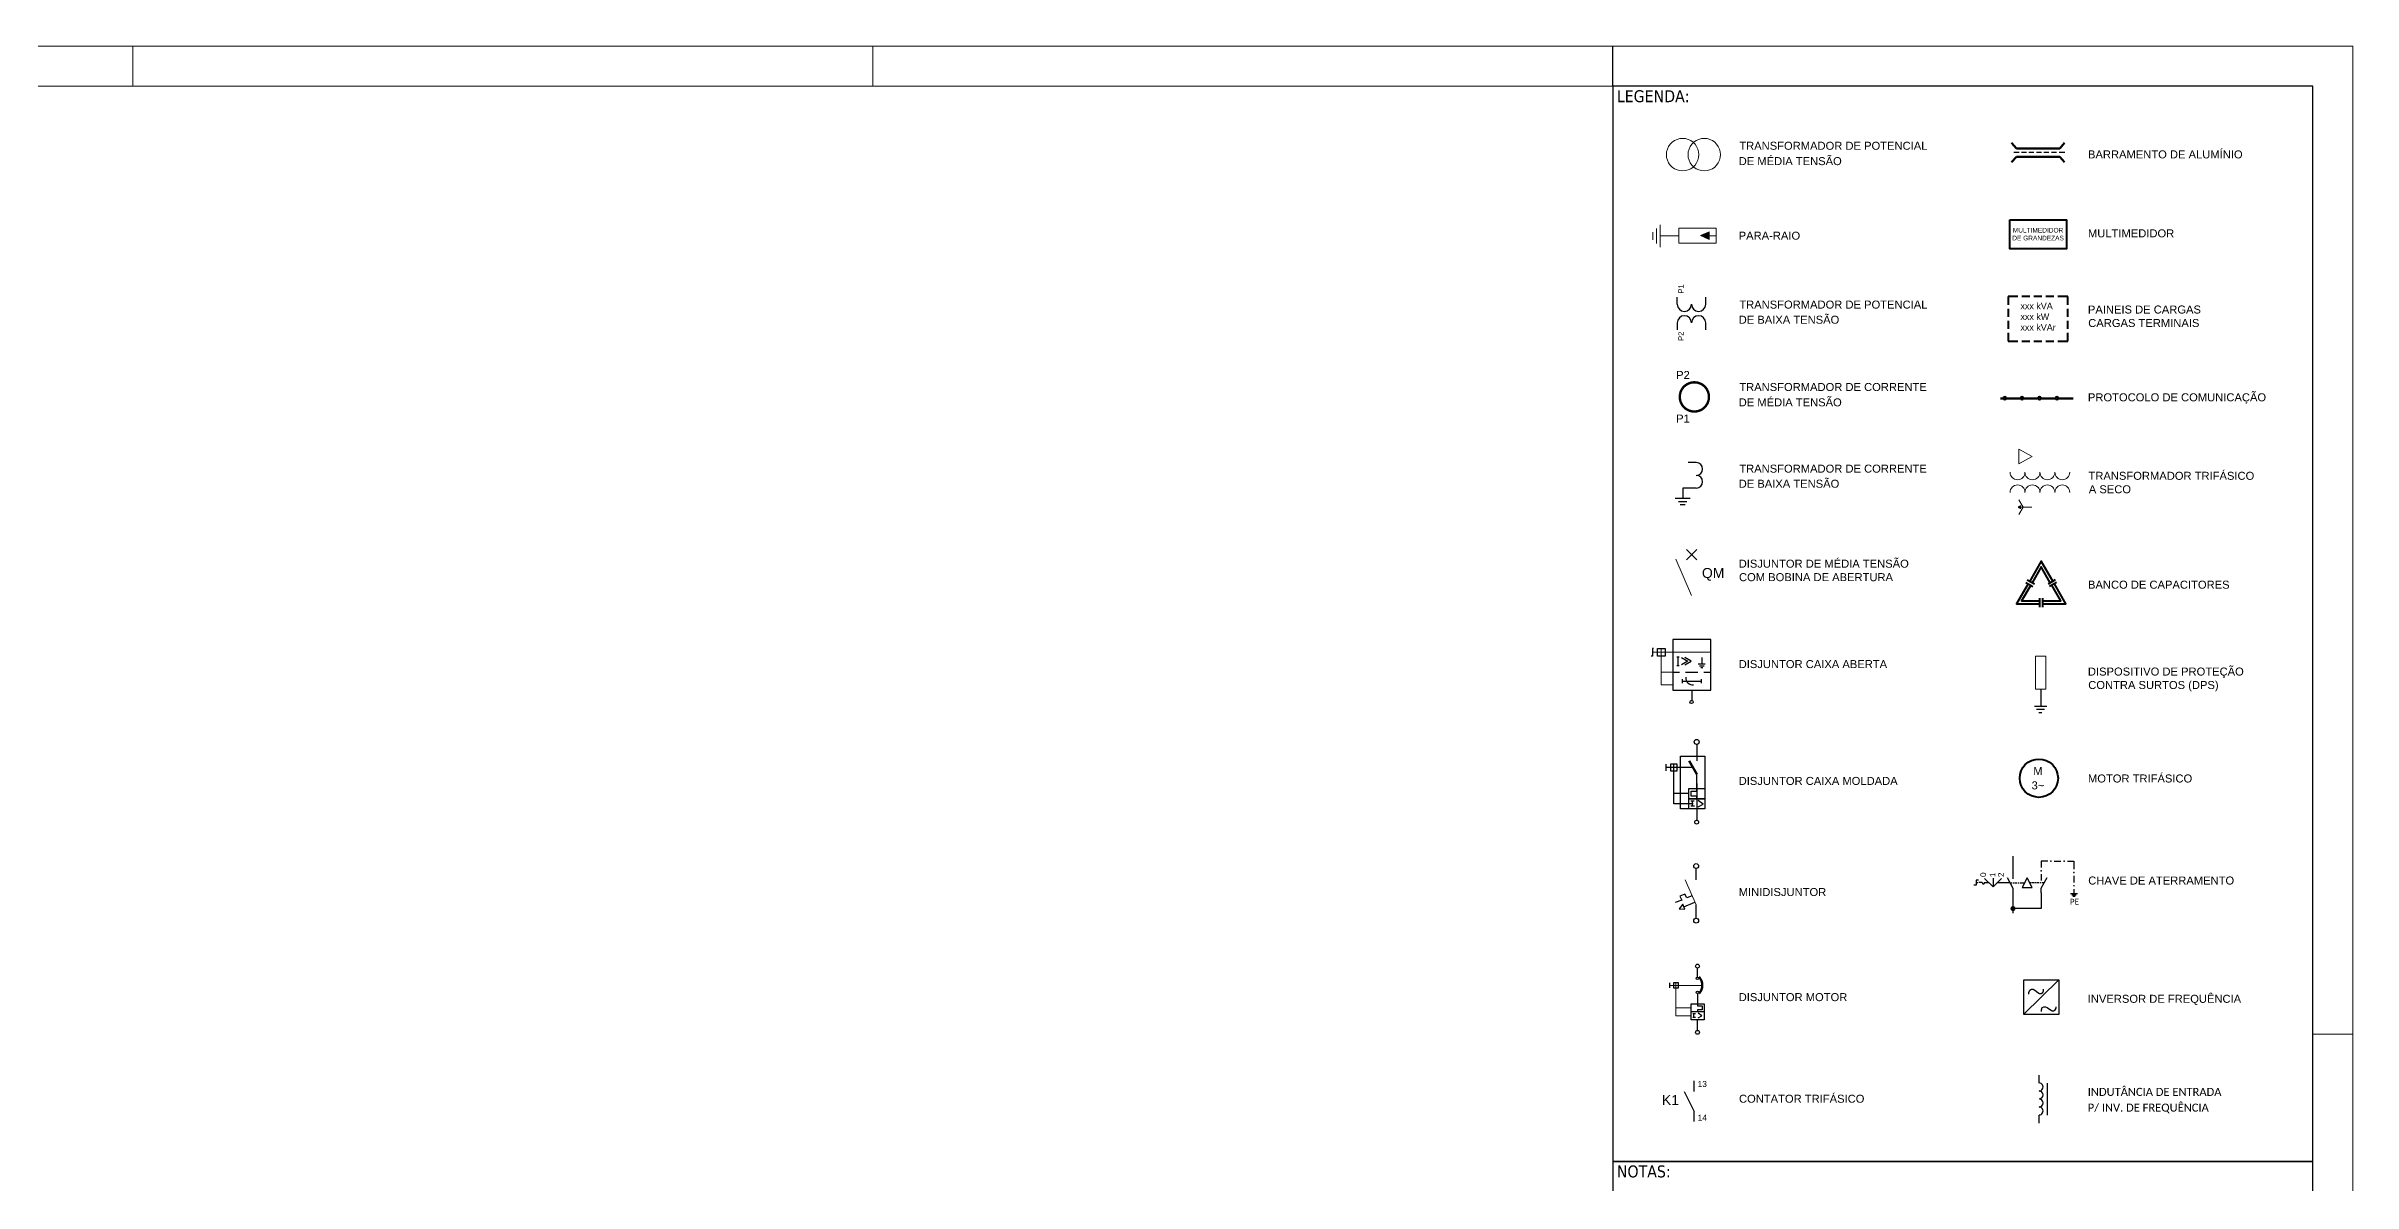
# Model space of a CAD drawing. Header units: inches. Extents: x 8060 to 14805, y -2003 to -1162.
# Drawn here: x 8672 to 9249, y -1446 to -1162 of the extents above; entities that cross this region are included whole.
import ezdxf
from ezdxf.enums import TextEntityAlignment as Align

# ---------------------------------------------------------------- set-up
doc = ezdxf.new("R2010")
doc.units = ezdxf.units.IN
doc.header["$MEASUREMENT"] = 0
for name, color, linetype in [('COMPONENTES', 7, 'Continuous'), ('LEG. LINHA', 253, 'Continuous'), ('LEG. TEXTO', 1, 'Continuous'), ('MOLDURA', 5, 'Continuous'), ('TEXTO DES.', 2, 'Continuous')]:
    doc.layers.add(name, color=color, linetype=linetype)
doc.styles.add('MtXpl_Calibri', font='calibri.ttf')
doc.styles.add('PDF ArialMT', font='arial.ttf')
doc.styles.add('PDF Calibri', font='calibri.ttf')

# ---------------------------------------------------------------- blocks, each defined once
blk = doc.blocks.new('MOLDURA')
at = {"layer": 'MOLDURA', "lineweight": 15}
for p, q in [((3594.47, -1351.45), (2405.47, -1351.45)), ((3039.46, -1361.47), (3039.46, -1351.45)), ((3224.47, -1361.47), (3224.47, -1351.45)), ((3594.47, -2192.45), (3594.47, -1351.45)), ((2430.47, -1361.47), (3584.47, -1361.47)), ((3584.47, -1361.47), (3584.47, -2182.46))]:
    blk.add_line(p, q, dxfattribs=at)
at = {"layer": 'MOLDURA'}
for q in [(3409.47, -1351.45), (3409.47, -2182.46)]:
    blk.add_line((3409.47, -1361.47), q, dxfattribs=at)
at = {"layer": 'MOLDURA', "lineweight": 15}
blk.add_lwpolyline([(3594.47, -1598.47), (3584.47, -1598.47), (3594.47, -1598.47)], dxfattribs=at)

msp = doc.modelspace()

# ---------------------------------------------------------------- hatches: boundary and pattern name
at = {"layer": 'COMPONENTES'}
h = msp.add_hatch(color=256, dxfattribs=at)
h.dxf.hatch_style = 1
h.paths.add_polyline_path([(9162.99, -1377.18, 1), (9164.27, -1377.18, 1)])

# ---------------------------------------------------------------- linework, layer by layer
at = {"layer": 'COMPONENTES', "lineweight": 0}
for p, q in [((9077.24, -1187.3), (9077.05, -1188)), ((9077.53, -1186.68), (9077.24, -1187.3)), ((9077.93, -1186.1), (9077.53, -1186.68)), ((9078.42, -1185.59), (9077.93, -1186.1)), ((9079, -1185.19), (9078.42, -1185.59)), ((9079.66, -1184.88), (9079, -1185.19)), ((9080.32, -1184.69), (9079.66, -1184.88)), ((9081.05, -1184.64), (9080.32, -1184.69)), ((9081.74, -1184.69), (9081.05, -1184.64)), ((9082.44, -1184.88), (9081.74, -1184.69)), ((9083.06, -1185.19), (9082.44, -1184.88)), ((9082.64, -1187.3), (9082.45, -1188)), ((9082.95, -1186.68), (9082.64, -1187.3)), ((9083.35, -1186.1), (9082.95, -1186.68)), ((9083.64, -1185.59), (9083.06, -1185.19)), ((9083.84, -1185.59), (9083.35, -1186.1)), ((9084.15, -1186.1), (9083.64, -1185.59)), ((9084.42, -1185.19), (9083.84, -1185.59)), ((9084.55, -1186.68), (9084.15, -1186.1)), ((9085.08, -1184.88), (9084.42, -1185.19)), ((9084.86, -1187.3), (9084.55, -1186.68)), ((9085.03, -1188), (9084.86, -1187.3)), ((9085.74, -1184.69), (9085.08, -1184.88)), ((9086.47, -1184.64), (9085.74, -1184.69)), ((9087.16, -1184.69), (9086.47, -1184.64)), ((9087.84, -1184.88), (9087.16, -1184.69)), ((9088.48, -1185.19), (9087.84, -1184.88)), ((9089.06, -1185.59), (9088.48, -1185.19)), ((9089.55, -1186.1), (9089.06, -1185.59)), ((9089.96, -1186.68), (9089.55, -1186.1)), ((9090.26, -1187.3), (9089.96, -1186.68)), ((9090.45, -1188), (9090.26, -1187.3)), ((9077.05, -1188), (9076.99, -1188.69)), ((9076.99, -1188.69), (9077.05, -1189.4)), ((9077.05, -1189.4), (9077.24, -1190.08)), ((9077.24, -1190.08), (9077.53, -1190.74)), ((9077.53, -1190.74), (9077.93, -1191.3)), ((9077.93, -1191.3), (9078.42, -1191.81)), ((9078.42, -1191.81), (9079, -1192.21)), ((9079, -1192.21), (9079.66, -1192.5)), ((9079.66, -1192.5), (9080.32, -1192.69)), ((9080.32, -1192.69), (9081.05, -1192.76)), ((9081.05, -1192.76), (9081.74, -1192.69)), ((9081.74, -1192.69), (9082.44, -1192.5)), ((9082.45, -1188), (9082.4, -1188.69)), ((9082.4, -1188.69), (9082.45, -1189.4)), ((9082.44, -1192.5), (9083.06, -1192.21)), ((9082.45, -1189.4), (9082.64, -1190.08)), ((9082.64, -1190.08), (9082.95, -1190.74)), ((9082.95, -1190.74), (9083.35, -1191.3)), ((9083.06, -1192.21), (9083.64, -1191.81)), ((9083.35, -1191.3), (9083.84, -1191.81)), ((9083.64, -1191.81), (9084.15, -1191.3)), ((9083.84, -1191.81), (9084.42, -1192.21)), ((9084.15, -1191.3), (9084.55, -1190.74)), ((9084.42, -1192.21), (9085.08, -1192.5)), ((9084.55, -1190.74), (9084.86, -1190.08)), ((9084.86, -1190.08), (9085.03, -1189.4)), ((9085.08, -1188.69), (9085.03, -1188)), ((9085.03, -1189.4), (9085.08, -1188.69)), ((9085.08, -1192.5), (9085.74, -1192.69)), ((9085.74, -1192.69), (9086.47, -1192.76)), ((9086.47, -1192.76), (9087.16, -1192.69)), ((9087.16, -1192.69), (9087.84, -1192.5)), ((9087.84, -1192.5), (9088.48, -1192.21)), ((9088.48, -1192.21), (9089.06, -1191.81)), ((9089.06, -1191.81), (9089.55, -1191.3)), ((9089.55, -1191.3), (9089.96, -1190.74)), ((9089.96, -1190.74), (9090.26, -1190.08)), ((9090.26, -1190.08), (9090.45, -1189.4)), ((9090.5, -1188.69), (9090.45, -1188)), ((9090.45, -1189.4), (9090.5, -1188.69))]:
    msp.add_line(p, q, dxfattribs=at)
at = {"layer": 'COMPONENTES', "lineweight": 60}
for p, q in [((9163.29, -1185.74), (9164.47, -1187.18)), ((9164.47, -1187.18), (9175.31, -1187.18)), ((9175.31, -1187.18), (9176.5, -1185.74)), ((9163.29, -1190.61), (9164.47, -1189.22)), ((9164.47, -1189.22), (9175.31, -1189.22)), ((9175.31, -1189.22), (9176.5, -1190.61))]:
    msp.add_line(p, q, dxfattribs=at)
at = {"layer": 'COMPONENTES', "lineweight": 30}
for p, q in [((9165.15, -1188.2), (9163.88, -1188.2)), ((9167.01, -1188.2), (9165.74, -1188.2)), ((9168.88, -1188.2), (9167.61, -1188.2)), ((9170.74, -1188.2), (9169.51, -1188.2)), ((9172.6, -1188.2), (9171.38, -1188.2)), ((9174.51, -1188.2), (9173.24, -1188.2)), ((9176.58, -1188.2), (9175.14, -1188.2)), ((9162.16, -1369.45), (9163.63, -1372.09)), ((9163.63, -1372.09), (9163.63, -1378.3)), ((9170.67, -1368.57), (9170.67, -1370.15)), ((9081.43, -1422.9), (9083.87, -1427.74)), ((9083.87, -1420.23), (9083.87, -1422.9)), ((9170.2, -1420.8), (9170.2, -1418.81)), ((9083.87, -1427.74), (9083.87, -1430.41)), ((9170.2, -1430.81), (9170.2, -1428.8))]:
    msp.add_line(p, q, dxfattribs=at)
at = {"layer": 'COMPONENTES', "lineweight": 18}
for p, q in [((9073.59, -1208.11), (9073.59, -1209.97)), ((9074.54, -1207.16), (9074.54, -1210.89)), ((9075.45, -1206.21), (9075.45, -1211.83)), ((9075.45, -1208.96), (9080.13, -1208.96)), ((9089.47, -1207.09), (9080.13, -1207.09)), ((9080.13, -1207.09), (9080.13, -1210.82)), ((9080.13, -1210.82), (9089.47, -1210.82)), ((9087.68, -1208.02), (9085.54, -1208.94)), ((9085.54, -1208.94), (9087.68, -1209.89)), ((9087.68, -1209.89), (9087.68, -1208.02)), ((9087.68, -1208.96), (9089.47, -1208.96)), ((9089.47, -1207.09), (9089.47, -1210.82)), ((9083.27, -1298.93), (9079.38, -1289.87)), ((9084.57, -1289.98), (9081.98, -1287.39)), ((9081.98, -1289.98), (9084.57, -1287.39))]:
    msp.add_line(p, q, dxfattribs=at)
at = {"layer": 'COMPONENTES', "lineweight": 40}
for p, q in [((9164.88, -1224.19), (9162.44, -1224.19)), ((9162.44, -1224.19), (9162.44, -1226.26)), ((9162.44, -1227.24), (9162.44, -1229.24)), ((9167.86, -1224.19), (9165.86, -1224.19)), ((9170.87, -1224.19), (9168.87, -1224.19)), ((9173.85, -1224.19), (9171.85, -1224.19)), ((9177.31, -1224.19), (9174.87, -1224.19)), ((9177.31, -1226.26), (9177.31, -1224.19)), ((9177.31, -1229.24), (9177.31, -1227.24)), ((9162.44, -1230.25), (9162.44, -1232.25)), ((9162.44, -1233.23), (9162.44, -1235.3)), ((9177.31, -1232.25), (9177.31, -1230.25)), ((9177.31, -1235.3), (9177.31, -1233.23)), ((9162.44, -1235.3), (9164.88, -1235.3)), ((9165.86, -1235.3), (9167.86, -1235.3)), ((9168.87, -1235.3), (9170.87, -1235.3)), ((9171.85, -1235.3), (9173.85, -1235.3)), ((9174.87, -1235.3), (9177.31, -1235.3))]:
    msp.add_line(p, q, dxfattribs=at)
at = {"layer": 'COMPONENTES', "lineweight": 50}
for p, q in [((9160.54, -1249.63), (9161.26, -1249.63)), ((9161.89, -1249.63), (9164.86, -1249.63)), ((9164.86, -1249.63), (9165.62, -1249.63)), ((9166.21, -1249.63), (9169.22, -1249.63)), ((9169.22, -1249.63), (9169.98, -1249.63)), ((9170.57, -1249.63), (9173.58, -1249.63)), ((9173.58, -1249.63), (9174.34, -1249.63)), ((9174.93, -1249.63), (9177.94, -1249.63)), ((9177.94, -1249.63), (9178.66, -1249.63))]:
    msp.add_line(p, q, dxfattribs=at)
at = {"layer": 'COMPONENTES'}
msp.add_line((9162.9, -1370.78), (9159.63, -1370.78), dxfattribs=at)
at = {"layer": 'COMPONENTES', "lineweight": 40}
msp.add_lwpolyline([(9162.82, -1204.97), (9176.97, -1204.97), (9176.97, -1212.24), (9162.82, -1212.24)], close=True, dxfattribs=at)
at = {"layer": 'COMPONENTES', "lineweight": 30}
for points in [[(9079.72, -1226.11), (9079.72, -1224.36)], [(9086.81, -1226.11), (9086.81, -1224.36)], [(9086.81, -1232.49), (9086.81, -1230.74)], [(9084.46, -1265.7), (9082.43, -1265.7)], [(9084.46, -1272.05), (9081.08, -1272.05)], [(9073.8, -1312.17), (9073.48, -1312.17), (9073.48, -1314.06), (9073.16, -1314.06)], [(9079.6, -1314.25), (9080.16, -1314.25)], [(9079.87, -1314.25), (9079.87, -1316.42)], [(9080.75, -1314.41), (9082.38, -1315.35), (9080.75, -1316.28)], [(9081.58, -1316.28), (9083.21, -1315.35), (9081.58, -1314.41)], [(9085.85, -1314.41), (9085.85, -1315.99)], [(9078.56, -1318.05), (9080.24, -1318.05)], [(9079.6, -1316.42), (9080.16, -1316.42)], [(9080.94, -1319.86), (9080.94, -1320.83)], [(9080.94, -1320.34), (9085.69, -1320.34)], [(9081.79, -1318.05), (9084.84, -1318.05)], [(9084.97, -1315.99), (9086.71, -1315.99)], [(9085.29, -1316.47), (9086.39, -1316.47)], [(9085.61, -1316.95), (9086.09, -1316.95)], [(9085.69, -1319.86), (9085.69, -1320.83)], [(9086.36, -1318.05), (9088.07, -1318.05)], [(9083.31, -1322.62), (9083.31, -1325.13)], [(9170.55, -1322.37), (9170.55, -1326.68)], [(9172.13, -1326.68), (9168.99, -1326.68)], [(9171.48, -1327.45), (9169.54, -1327.45)], [(9170.88, -1328.24), (9170.11, -1328.24)], [(9084.58, -1336.18), (9084.58, -1339.06), (9084.58, -1340.28)], [(9076.93, -1342.71), (9076.93, -1341.12)], [(9083.65, -1341.9), (9076.93, -1341.9)], [(9083.72, -1350.96), (9078.84, -1350.96), (9078.84, -1341.12)], [(9084.58, -1349.71), (9084.58, -1349.07), (9083.21, -1349.07), (9083.21, -1347.82), (9084.58, -1347.82), (9084.58, -1347.18), (9084.58, -1343.55)], [(9082.57, -1348.44), (9078.84, -1348.44)], [(9084.58, -1345.88), (9084.58, -1355.14)], [(9083.13, -1350.25), (9083.94, -1350.25)], [(9083.13, -1351.53), (9084.02, -1351.53)], [(9083.48, -1351.53), (9083.48, -1350.25)], [(9084.9, -1351.75), (9086.15, -1351.06), (9084.92, -1350.15)], [(9163.63, -1364.04), (9163.63, -1368.57), (9163.63, -1369.73)], [(9172.3, -1365.33), (9170.67, -1365.33), (9170.67, -1366.92)], [(9173.95, -1365.33), (9175.6, -1365.33)], [(9177.25, -1365.33), (9178.87, -1365.33), (9178.87, -1366.6)], [(9178.87, -1365.33), (9178.87, -1367.34)], [(9084.45, -1369.98), (9084.45, -1367.18)], [(9155.01, -1370.12), (9154.41, -1370.12), (9154.41, -1371.29), (9153.82, -1371.29)], [(9154.41, -1370.7), (9154.85, -1370.7)], [(9156.52, -1370.7), (9156.2, -1371.15), (9155.91, -1370.7), (9155.06, -1370.7)], [(9156.5, -1370.7), (9157.49, -1370.7)], [(9160.74, -1369.69), (9158.65, -1371.74), (9156.53, -1369.65)], [(9158.65, -1369.58), (9158.65, -1371.74)], [(9162.9, -1370.77), (9163.38, -1370.77)], [(9163.59, -1370.77), (9163.99, -1370.77)], [(9164.19, -1370.77), (9164.59, -1370.77)], [(9164.8, -1370.77), (9165.21, -1370.77)], [(9165.4, -1370.77), (9165.9, -1370.77)], [(9166.01, -1370.77), (9166.5, -1370.77)], [(9168.29, -1370.77), (9167.8, -1370.77)], [(9168.9, -1370.77), (9168.4, -1370.77)], [(9169.5, -1370.77), (9169.09, -1370.77)], [(9170.11, -1370.77), (9169.71, -1370.77)], [(9170.71, -1370.77), (9170.32, -1370.77)], [(9170.67, -1373.26), (9170.67, -1372.09), (9172.15, -1369.45)], [(9171.4, -1370.77), (9170.92, -1370.77)], [(9178.87, -1368.99), (9178.87, -1370.64)], [(9178.87, -1372.29), (9178.87, -1373.44)], [(9083.4, -1373.96), (9082.11, -1374.52), (9081.62, -1373.55), (9080.33, -1374.1), (9080.81, -1375.06), (9079.19, -1375.65)], [(9081.35, -1376.75), (9084.09, -1375.6)], [(9084.45, -1379.63), (9084.45, -1376.21)], [(9170.67, -1373.27), (9170.67, -1377.17), (9163.63, -1377.17)], [(9178.03, -1373.44), (9179.73, -1373.44)], [(9178.31, -1373.77), (9179.44, -1373.77)], [(9178.6, -1374.1), (9179.16, -1374.1)], [(9084.8, -1394.31), (9084.8, -1392.06)], [(9175.13, -1395.01), (9166.34, -1403.6)], [(9077.88, -1397), (9077.88, -1395.76)], [(9084.8, -1398.46), (9084.8, -1401.01), (9084.8, -1401.51), (9085.9, -1401.51), (9085.9, -1402.49), (9084.8, -1402.49), (9084.8, -1402.99)], [(9167.63, -1398.58), (9167.63, -1398.18), (9167.84, -1397.57), (9168.25, -1397.35), (9168.65, -1397.35), (9169.05, -1397.57), (9169.88, -1398.18), (9170.28, -1398.39), (9170.68, -1398.39), (9171.1, -1398.18), (9171.29, -1397.78), (9171.29, -1397.35)], [(9086.4, -1402.99), (9083.2, -1402.99)], [(9083.63, -1403.41), (9084.23, -1403.41)], [(9083.63, -1404.32), (9084.28, -1404.32)], [(9083.88, -1404.32), (9083.88, -1403.41)], [(9084.8, -1407.67), (9084.8, -1404.96)], [(9084.94, -1404.5), (9085.86, -1404), (9084.97, -1403.32)], [(9170.74, -1402.92), (9170.74, -1402.52), (9170.93, -1401.91), (9171.36, -1401.72), (9171.76, -1401.72), (9172.16, -1401.91), (9172.99, -1402.52), (9173.39, -1402.73), (9173.79, -1402.73), (9174.19, -1402.52), (9174.41, -1402.12), (9174.41, -1401.72)], [(9172.21, -1420.8), (9172.21, -1428.8)]]:
    msp.add_lwpolyline(points, dxfattribs=at)
for points in [[(9079.72, -1226.11, 1), (9083.26, -1226.11, 1), (9086.81, -1226.11), (9086.81, -1224.36)], [(9086.81, -1230.74, 1), (9083.26, -1230.74, 1), (9079.72, -1230.74), (9079.72, -1232.49)], [(9170.14, -1426.79, 1), (9170.14, -1424.78, 1), (9170.14, -1422.76)]]:
    msp.add_lwpolyline(points, format="xyb", dxfattribs=at)
at = {"layer": 'COMPONENTES', "lineweight": 0, "const_width": 0.599}
msp.add_lwpolyline([(9080.39, -1248.63), (9080.32, -1249.28), (9080.39, -1249.9), (9080.54, -1250.53), (9080.81, -1251.09), (9081.16, -1251.61), (9081.62, -1252.07), (9082.16, -1252.44), (9082.72, -1252.71), (9083.35, -1252.87), (9083.98, -1252.93), (9084.6, -1252.87), (9085.23, -1252.71), (9085.82, -1252.44), (9086.33, -1252.07), (9086.79, -1251.61), (9087.14, -1251.09), (9087.41, -1250.53), (9087.58, -1249.9), (9087.63, -1249.28), (9087.58, -1248.63), (9087.41, -1248.02), (9087.14, -1247.43), (9086.79, -1246.92), (9086.33, -1246.47), (9085.82, -1246.09), (9085.23, -1245.84), (9084.6, -1245.65), (9083.98, -1245.62), (9083.35, -1245.65), (9082.72, -1245.84), (9082.16, -1246.09), (9081.62, -1246.47), (9081.16, -1246.92), (9080.81, -1247.43), (9080.54, -1248.02), (9080.39, -1248.63), (9080.54, -1248.02)], dxfattribs=at)
at = {"layer": 'COMPONENTES', "lineweight": 18}
msp.add_lwpolyline([(9165.06, -1262.32), (9168.39, -1264.18), (9165.06, -1266.03)], close=True, dxfattribs=at)
for points in [[(9162.9, -1268.12, 1), (9166.63, -1268.12, 1), (9170.37, -1268.12, 1), (9174.1, -1268.12, 1), (9177.83, -1268.12)], [(9162.9, -1273.14, -1), (9166.63, -1273.14, -1), (9170.37, -1273.14, -1), (9174.1, -1273.14, -1), (9177.83, -1273.14)]]:
    msp.add_lwpolyline(points, format="xyb", dxfattribs=at)
at = {"layer": 'COMPONENTES', "color": 7, "lineweight": 30}
for points in [[(9081.08, -1272.05), (9081.08, -1274.64)], [(9082.9, -1274.64), (9079.21, -1274.64)], [(9082.13, -1275.53), (9079.98, -1275.53)], [(9081.71, -1276.25), (9080.44, -1276.25)]]:
    msp.add_lwpolyline(points, dxfattribs=at)
at = {"layer": 'COMPONENTES', "lineweight": 18}
for points in [[(9164.98, -1276.98), (9164.98, -1276.68)], [(9165.5, -1276.83), (9166.21, -1276.83), (9165.06, -1274.97)], [(9168.37, -1276.83), (9166.21, -1276.83), (9165.06, -1278.68)], [(9165.14, -1277.11), (9165.14, -1276.57)], [(9165.32, -1277.16), (9165.32, -1276.5)], [(9165.5, -1277.24), (9165.5, -1276.42)], [(9088.07, -1313.1), (9076.66, -1313.1), (9073.48, -1313.1)], [(9075.7, -1312.17), (9075.7, -1314.06)], [(9075.7, -1314.06), (9075.7, -1321.23), (9078.56, -1321.23)], [(9078.56, -1318.05), (9075.7, -1318.05)]]:
    msp.add_lwpolyline(points, dxfattribs=at)
at = {"layer": 'COMPONENTES', "lineweight": 40}
for points in [[(9173.61, -1295.35), (9170.69, -1290.32), (9167.8, -1295.35)], [(9167.43, -1295.97), (9164.54, -1301), (9170.33, -1301)], [(9168.06, -1296.34), (9165.79, -1300.28), (9170.33, -1300.28)], [(9166.82, -1295.63), (9168.63, -1296.66)], [(9167.19, -1294.98), (9169, -1296.03)], [(9172.96, -1295.71), (9170.69, -1291.78), (9168.42, -1295.71)], [(9171.07, -1301), (9176.86, -1301), (9173.97, -1295.97)], [(9171.07, -1300.28), (9175.61, -1300.28), (9173.34, -1296.34)], [(9174.14, -1295.02), (9172.39, -1296.05)], [(9174.52, -1295.65), (9172.75, -1296.68)], [(9170.33, -1301.79), (9170.33, -1299.59)], [(9171.07, -1301.79), (9171.07, -1299.59)]]:
    msp.add_lwpolyline(points, dxfattribs=at)
at = {"layer": 'COMPONENTES', "lineweight": 30}
for points in [[(9074.74, -1312.17), (9076.66, -1312.17), (9076.66, -1314.06), (9074.74, -1314.06)], [(9088.07, -1309.95), (9078.56, -1309.95), (9078.56, -1322.62), (9088.07, -1322.62)], [(9079.64, -1341.12), (9078.04, -1341.12), (9078.04, -1342.71), (9079.64, -1342.71)], [(9086.62, -1352.22), (9080.55, -1352.22), (9080.55, -1339.06), (9086.62, -1339.06)], [(9082.57, -1347.18), (9086.62, -1347.18), (9086.62, -1349.71), (9082.57, -1349.71)], [(9082.57, -1349.71), (9086.62, -1349.71), (9086.62, -1352.22), (9082.57, -1352.22)], [(9165.91, -1371.94), (9168.39, -1371.94), (9167.15, -1369.46)], [(9081.06, -1376.07), (9080.2, -1377.23), (9081.6, -1377.36)], [(9166.34, -1395.01), (9175.13, -1395.01), (9175.13, -1403.68), (9166.34, -1403.68)], [(9080.02, -1395.76), (9078.76, -1395.76), (9078.76, -1397), (9080.02, -1397)], [(9086.4, -1401.01), (9086.4, -1404.96), (9083.2, -1404.96), (9083.2, -1401.01)]]:
    msp.add_lwpolyline(points, close=True, dxfattribs=at)
at = {"layer": 'COMPONENTES', "lineweight": 9}
msp.add_lwpolyline([(9169.28, -1314.05), (9171.82, -1314.05), (9171.82, -1322.37), (9169.28, -1322.37)], close=True, dxfattribs=at)
at = {"layer": 'COMPONENTES', "lineweight": 50}
msp.add_lwpolyline([(9084.58, -1343.55), (9082.71, -1340.28)], dxfattribs=at)
at = {"layer": 'COMPONENTES', "lineweight": 9}
msp.add_lwpolyline([(9081.69, -1369.98), (9084.45, -1376.21)], dxfattribs=at)
at = {"layer": 'COMPONENTES', "lineweight": 15}
for points in [[(9085.99, -1396.38), (9077.88, -1396.38)], [(9083.2, -1403.97), (9079.38, -1403.97), (9079.38, -1395.76)], [(9083.2, -1402), (9079.38, -1402)]]:
    msp.add_lwpolyline(points, dxfattribs=at)
at = {"layer": 'COMPONENTES', "lineweight": 50}
for centre in [(9161.57, -1249.58), (9165.89, -1249.58), (9170.25, -1249.58), (9174.61, -1249.58)]:
    msp.add_circle(centre, 0.318, dxfattribs=at)
at = {"layer": 'COMPONENTES', "lineweight": 30}
for centre, radius in [((9083.28, -1325.54), 0.414), ((9084.55, -1335.52), 0.626), ((9084.55, -1355.59), 0.479), ((9084.42, -1366.55), 0.603), ((9084.42, -1380.2), 0.603), ((9084.76, -1391.56), 0.482), ((9084.76, -1394.6), 0.304), ((9084.76, -1398.12), 0.304), ((9084.76, -1408.12), 0.482)]:
    msp.add_circle(centre, radius, dxfattribs=at)
at = {"layer": 'COMPONENTES', "lineweight": 40}
msp.add_circle((9170.1, -1344.59), 4.79, dxfattribs=at)
at = {"layer": 'COMPONENTES', "lineweight": 0}
for centre in [(9173.12, -1365.33), (9176.42, -1365.33), (9170.67, -1367.74), (9178.87, -1368.17), (9178.87, -1371.47)]:
    msp.add_circle(centre, 0.081, dxfattribs=at)
at = {"layer": 'COMPONENTES', "lineweight": 30}
for centre, radius, start, end in [((9084.46, -1267.29), 1.59, 270, 90), ((9084.46, -1270.47), 1.59, 270, 90), ((9083.52, -1319.6), 1.67, 171.87014, 278.12986), ((9170.14, -1421.78), 1.01, 269.99999, 90.00001), ((9170.14, -1427.77), 1.01, 269.99999, 90.00001)]:
    msp.add_arc(centre, radius, start, end, dxfattribs=at)
at = {"layer": 'COMPONENTES', "lineweight": 50}
msp.add_arc((9082.84, -1396.36), 3.1, 318.04321, 41.95679, dxfattribs=at)
at = {"layer": 'COMPONENTES', "transparency": 33554559}
msp.add_solid([(9087.68, -1209.89), (9085.54, -1208.94), (9087.68, -1208.02)], dxfattribs=at)
at = {"layer": 'LEG. LINHA'}
for points in [[(9063.6, -1440.39), (9238.6, -1440.39), (9238.6, -1171.59), (9063.6, -1171.59)], [(9063.6, -1691.03), (9238.6, -1691.03), (9238.6, -1440.39), (9063.6, -1440.39)]]:
    msp.add_lwpolyline(points, close=True, dxfattribs=at)

# ---------------------------------------------------------------- block references
msp.add_blockref('MOLDURA', (5654.13, 189.88))

# ---------------------------------------------------------------- texts
at = {"layer": 'COMPONENTES', "style": 'PDF ArialMT'}
for s, height, p in [('xxx kVA', 1.6, (9165.49, -1227.34)), ('xxx kW', 1.6, (9165.49, -1230.01)), ('xxx kVAr', 1.6, (9165.49, -1232.68)), ('QM', 2.5, (9085.87, -1294.54)), ('13', 1.5, (9084.79, -1421.77)), ('14', 1.5, (9084.79, -1430.22))]:
    msp.add_text(s, height=height, dxfattribs=at).set_placement(p)
msp.add_text('K1', height=2.5, dxfattribs=at).set_placement((9080.13, -1425.05), align=Align.MIDDLE_RIGHT)
at = {"layer": 'COMPONENTES'}
for s, insert, char_height, attachment_point, style in [('MULTIMEDIDOR\\PDE GRANDEZAS', (9169.9, -1208.58), 1.17, 5, 'PDF ArialMT'), ('P2', (9079.42, -1243.78), 2, 4, 'PDF ArialMT'), ('P1', (9079.42, -1254.68), 2, 4, 'PDF ArialMT'), ('M', (9168.7, -1342.78), 2.01, 4, 'PDF ArialMT'), ('3~', (9168.27, -1346.4), 2.01, 4, 'PDF ArialMT'), ('PE', (9177.87, -1375.45), 1.43, 4, 'PDF Calibri')]:
    msp.add_mtext(s, dxfattribs=dict(at, insert=insert, char_height=char_height, attachment_point=attachment_point, style=style))
at = {"layer": 'COMPONENTES', "attachment_point": 4, "rotation": 90}
for s, insert, char_height, style in [('P1', (9080.63, -1223.41), 1.335, 'PDF ArialMT'), ('P2', (9080.63, -1235.25), 1.335, 'PDF ArialMT'), ('0', (9156.19, -1369.29), 1.43, 'PDF Calibri'), ('1', (9158.51, -1369.36), 1.43, 'PDF Calibri'), ('2', (9160.59, -1369.33), 1.43, 'PDF Calibri')]:
    msp.add_mtext(s, dxfattribs=dict(at, insert=insert, char_height=char_height, style=style))
at = {"layer": 'LEG. TEXTO', "char_height": 3, "attachment_point": 1, "style": 'PDF ArialMT'}
for s, insert in [('{\\fTahoma|b0|i0|c0|p34;LEGENDA:}', (9064.6, -1172.59)), ('{\\fTahoma|b0|i0|c0|p34;NOTAS:}', (9064.6, -1441.39))]:
    msp.add_mtext(s, dxfattribs=dict(at, insert=insert))
at = {"layer": 'TEXTO DES.'}
for s, style, p in [('TRANSFORMADOR DE POTENCIAL', 'PDF ArialMT', (9095.21, -1187.48)), ('BARRAMENTO DE ALUMÍNIO', 'PDF ArialMT', (9182.38, -1189.64)), ('DE MÉDIA TENSÃO', 'PDF ArialMT', (9095.06, -1191.32)), ('PARA-RAIO', 'PDF ArialMT', (9095.06, -1209.96)), ('MULTIMEDIDOR', 'PDF ArialMT', (9182.37, -1209.38)), ('TRANSFORMADOR DE POTENCIAL', 'PDF ArialMT', (9095.21, -1227.19)), ('PAINEIS DE CARGAS', 'PDF ArialMT', (9182.36, -1228.42)), ('DE BAIXA TENSÃO', 'PDF ArialMT', (9095.06, -1230.97)), ('CARGAS TERMINAIS', 'PDF ArialMT', (9182.44, -1231.79)), ('TRANSFORMADOR DE CORRENTE', 'PDF ArialMT', (9095.21, -1247.79)), ('DE MÉDIA TENSÃO', 'PDF ArialMT', (9095.06, -1251.63)), ('PROTOCOLO DE COMUNICAÇÃO', 'PDF ArialMT', (9182.36, -1250.37)), ('TRANSFORMADOR DE CORRENTE', 'PDF ArialMT', (9095.21, -1268.2)), ('TRANSFORMADOR TRIFÁSICO', 'PDF ArialMT', (9182.51, -1269.99)), ('DE BAIXA TENSÃO', 'PDF ArialMT', (9095.06, -1271.97)), ('A SECO', 'PDF ArialMT', (9182.58, -1273.36)), ('DISJUNTOR DE MÉDIA TENSÃO', 'PDF ArialMT', (9095.06, -1291.96)), ('COM BOBINA DE ABERTURA', 'PDF ArialMT', (9095.14, -1295.33)), ('BANCO DE CAPACITORES', 'PDF ArialMT', (9182.38, -1297.21)), ('DISJUNTOR CAIXA ABERTA', 'PDF ArialMT', (9095.06, -1317.06)), ('CONTRA SURTOS (DPS)', 'PDF ArialMT', (9182.44, -1322.29)), ('DISPOSITIVO DE PROTEÇÃO', 'PDF ArialMT', (9182.36, -1318.93)), ('MOTOR TRIFÁSICO', 'PDF ArialMT', (9182.37, -1345.66)), ('DISJUNTOR CAIXA MOLDADA', 'PDF ArialMT', (9095.06, -1346.27)), ('MINIDISJUNTOR', 'PDF ArialMT', (9095.07, -1374.05)), ('CHAVE DE ATERRAMENTO', 'PDF ArialMT', (9182.44, -1371.17)), ('DISJUNTOR MOTOR', 'PDF ArialMT', (9095.06, -1400.32)), ('INVERSOR DE FREQUÊNCIA', 'PDF ArialMT', (9182.32, -1400.74)), ('CONTATOR TRIFÁSICO', 'PDF ArialMT', (9095.14, -1425.72)), ('INDUTÂNCIA DE ENTRADA', 'MtXpl_Calibri', (9182.32, -1424.01)), ('P/ INV. DE FREQUÊNCIA', 'MtXpl_Calibri', (9182.32, -1427.94))]:
    msp.add_text(s, height=2, dxfattribs=dict(at, style=style)).set_placement(p)

doc.saveas('drawing.dxf')
